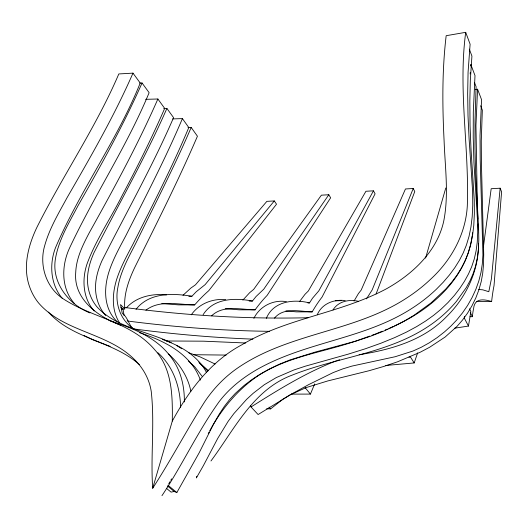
<?xml version="1.0" encoding="UTF-8"?>
<svg xmlns="http://www.w3.org/2000/svg" width="528" height="528" viewBox="0 0 528 528"><rect width="100%" height="100%" fill="white"/><g stroke="black" fill="none" stroke-linecap="round" stroke-linejoin="round"><path stroke-width="0.79" d="M478.592 243.764C478.573 271.405 465.762 298.023 446.101 317.117C423.185 340.652 390.581 349.767 359.106 354.743M475.187 89.569L477.569 89.206L475.952 125.473L477.418 209.253M470.197 73.973L470.296 72.389M470.699 66.053L470.798 64.469L475.002 75.57L473.306 112.127L473.22 137.425L473.939 162.367L477.503 220.691L477.728 232.287L477.253 242.095L476.104 250.859L474.283 258.931L471.682 266.746L468.508 273.913L464.567 281.12L459.888 288.262L454.549 295.225L447.935 302.603L440.755 309.467L433.62 315.335L425.634 321.037L416.645 326.608L406.448 332.099L394.64 337.623L380.912 343.226L365.35 348.777L348.289 354.123L305.25 366.208L293.839 370.003L276.316 377.56L264.304 384.714L253.235 393.254L246.543 399.432L233.871 413.615L228.083 421.436L217.741 438.392L203.326 465.755L196.363 477.926L196.799 476.335M152.691 488.261L172.293 421.093C188.899 390.542 210.573 361.409 241.923 344.758C286.816 317.968 340.705 313.328 386.555 288.737C412.553 274.164 436.96 251.552 443.672 221.43C448.998 194.931 445.064 167.713 444.107 140.996C442.339 105.923 442.015 70.633 446.173 35.706L465.703 32.327C458.014 90.149 469.352 148.091 467.306 205.946C465.696 234.135 451.341 260.159 430.795 279.074A125.063 93.41 -31.2 0 1 406.316 298.247C355.331 331.511 290.512 332.765 239.804 366.557C225.806 375.758 213.939 387.902 204.659 401.828C186.615 430.195 170.993 460.033 152.691 488.261C150.48 456.001 154.856 423.515 151.226 391.367C149.365 379.15 143.114 367.937 134.303 359.363C107.408 332.475 63.809 332.066 38.656 303.059A112.886 76.336 -40.3 0 1 29.832 287.417C22.42 267.564 28.103 245.857 36.854 227.449C62.839 175.586 95.905 127.4 118.826 73.94L132.977 73.141L140.224 83.035C117.071 140.507 79.82 190.978 55.486 247.751C49.13 264.403 50.49 284.618 62.41 298.498M483.358 247.295L491.179 188.714L500.148 188.206L491.423 278.771L488.809 291.707L482.75 289.819L478.619 289.489M472.098 235.95C466.739 278.018 431.455 309.461 394.482 325.868M472.316 234.346L472.527 232.742M454.648 328.178L468.468 326.066L470.851 311.533L469.471 308.807M464.541 316.371L464.27 318.001L468.468 326.066M425.594 258.086L445.784 187.994M385.77 365.475L414.19 362.941L417.641 352.869M376.075 294.004L414.757 191.552L413.233 188.509L405.458 188.965L361.172 290.096L358.446 293.542L354.037 301.059M413.233 188.509L372.174 289.912L366.478 298.868M291.311 394.112L310.424 394.093L314.675 383.922M172.702 118.912L182.411 118.602C165.469 158.605 145.365 197.175 125.723 235.897C119.5 247.645 112.946 259.354 108.88 272.072C103.963 287.608 103.607 306.478 114.959 319.394A73.016 51.949 -40.4 0 0 117.077 321.644M187.975 127.499L191.182 127.446C174.623 166.135 155.225 203.518 136.772 241.322C129.353 256.073 120.694 270.745 117.902 287.258C114.583 302.808 120.028 320.034 133.723 328.885M132.977 73.141C114.121 116.219 90.559 157.001 67.076 197.67C58.687 213.121 49.467 228.452 44.735 245.527C38.966 264.805 45.91 287.305 62.905 298.617C92.228 317.975 131.135 321.836 154.796 349.84C172.478 369.039 172.597 396.62 172.293 421.093M145.642 99.323L157.879 99C137.801 144.83 113.771 188.767 89.45 232.439C82.843 244.919 76.27 258.113 75.715 272.501C73.399 299.356 98.241 316.846 120.556 325.142M139.709 83.074L142.045 82.982C123.394 125.235 100.874 165.62 78.019 205.702C69.128 222.671 58.707 239.567 55.44 258.746C51.341 282.513 68.64 304.451 89.965 312.926M163.68 108.431L166.901 108.425C145.279 157.786 118.483 204.58 94.083 252.536C89.1 263.617 85.906 276.005 88.282 288.156A78.349 54.826 -40.3 0 0 97.574 307.547C117.044 327.789 146.843 331.069 171.204 342.745M266.35 318.325C273.359 301.224 293.614 298.802 309.474 302.933L312.49 298.247L318.859 290.803L373.454 190.826L365.93 191.268L308.339 290.981L304.966 294.36L299.416 301.726M317.269 314.767C321.776 303.772 333.914 299.02 345.173 300.59M208.256 433.627L209.022 432.181M253.869 318.384C259.637 306.346 273.2 299.462 286.348 301.633M167.647 486.103L174.194 491.476L176.847 492.545L199.28 452.588L213.536 424.129L219.08 414.388L224.413 406.303L229.535 399.709L235.264 393.459L244.121 385.46L251.79 379.652L259.875 374.365L269.168 369.118L279.18 364.294L289.747 360.01L315.394 352.018L356.03 341.081L370.273 336.349L382.8 331.478L394.099 326.383L404.428 321.004L413.932 315.328L431.006 302.914L445.606 289.212L451.73 282.15L457.004 275.075L461.413 268.046L464.977 261.109L468.145 253.235L470.666 244.754L472.553 235.528L473.781 225.35L474.355 213.833L474.256 200.013L471.016 149.398L470.045 125.618L469.847 100.709L470.316 80.342L471.926 56.087L469.333 49.137M168.749 483.806L169.97 481.688M170.782 480.269L171.593 478.856M209.788 430.729C221.318 409.504 237.092 390.284 257.024 376.451C287.588 356.037 325.281 352.084 359.218 339.867M161.957 495.673C182.351 465.069 197.782 431.363 219.278 401.504C229.277 388.41 242.372 378.015 256.562 369.778C305.349 341.708 364.69 339.121 412.15 308.213A123.486 93.053 -31.1 0 0 436.293 289.298L443.21 282.256L449.42 275.002L454.846 267.65L459.439 260.297L463.188 253.018L466.442 244.979L469.029 236.379L470.943 227.08L472.19 216.863L472.751 205.359L472.633 191.624L469.095 138.739L468.006 115.738L467.669 93.766L468.072 72.277L470.111 44.207L465.703 32.327M225.192 308.708L239.131 309.817L255.123 309.83A179.692 82.262 -81.8 0 1 267.175 295.337L330.647 197.795L328.805 194.746L263.762 289.186L256.093 296.472L252.404 301.059L249.176 301.105M210.962 460.97C234.221 429.7 253.209 389.426 292.301 375.078C336.95 357.225 387.321 353.621 428.142 326.515A104.821 81.134 -30.5 0 0 456.496 301.29L466.29 287.582L470.072 280.658L473.062 273.814L475.484 266.376L477.246 258.403L478.355 249.678L478.81 239.818L478.599 227.964L475.596 172.927L474.969 148.13L475.028 120.496L476.098 86.717L474.441 82.381M333.003 309.943C338.204 301.29 349.127 299.066 358.38 301.316M203.102 314.721C213.543 297.97 235.138 297.719 252.404 301.059M161.812 303.6L178.504 304.861L194.687 304.887A178.147 92.704 -77.6 0 1 208.765 290.697L276.514 204.204L274.309 200.937L205.128 284.618L196.225 291.753L191.915 296.241L188.833 296.287M191.281 314.807C198.898 303.818 212.546 298.333 225.687 299.633M242.887 300.056L249.685 292.677L253.691 289.364L321.394 195.175L328.805 194.746M274.468 318.127C283.892 306.86 299.633 311.612 312.2 311.87A182.747 71.564 -86.1 0 1 322.073 297.059L375.091 193.809L373.454 190.826M136.066 309.322C149.312 292.321 172.742 293.165 191.915 296.241M126.383 307.85C136.369 296.762 152.143 293.383 166.498 294.901M183.005 295.277L190.865 288.057L195.472 284.816L266.871 201.353L274.309 200.937M211.583 315.817C223.417 304.616 240.662 309.692 255.123 309.83M266.633 408.758L270.613 408.89L282.988 399.168L289.991 394.931L306.128 387.592L327.796 380.932L369.098 370.715L383.863 366.425L397.478 361.825L420.301 352.189L429.667 347.233L445.13 337.036L457.043 326.357L462.528 320.041L467.544 313.13L472.012 305.705L475.834 297.884L478.929 289.793L481.213 281.609L482.691 273.451L483.523 264.541L483.721 254.344L481.424 163.099L481.265 140.943L482.328 110.128L480.652 105.758M145.913 310.18C160.004 299.435 178.517 304.788 194.687 304.887M477.569 89.206L481.549 99.647L480.031 135.722L480.203 159.469L482.935 254.965L482.282 264.158L480.968 272.527L478.83 280.942L475.86 289.311L472.105 297.508L467.623 305.402L462.488 312.906L456.753 319.961L450.965 326.033L444.662 331.756L437.171 337.603L429.31 342.804L421.232 347.285L413.068 350.995L395.208 356.717L351.925 366.095L342.58 368.96L333.142 372.603L308.477 384.714L290.981 394.383L258.1 414.539L251.038 406.969C278.395 389.704 306.181 372.418 336.481 360.756M388.859 328.515L393.076 326.528M374.966 334.211L382.279 331.214M385.202 330.013L387.394 329.116M359.971 339.596L369.719 336.098M371.969 335.287L374.22 334.481M337.273 360.512L339.629 359.786M174.194 491.476L171.065 492.116L166.287 488.222M341.629 300.637L335.485 300.828M308.233 317.717C246.8 319.301 185.295 315.434 124.384 307.435M307.903 302.953L309.474 302.933M500.148 188.206L501.6 191.855L494.023 285.661A203.881 34.789 82.5 0 0 491.627 301.514L476.83 301.508M121.717 308.979L124.799 308.953C123.552 294.426 128.621 280.269 134.792 267.373C156.367 223.997 178.299 180.741 197.432 136.217L191.182 127.446M312.2 311.87L296.393 311.863L285.886 310.9M470.039 316.708L472.415 316.694A58.245 11.722 81.7 0 1 473.596 308.603C474.54 297.812 483.932 299.145 491.627 301.514M166.353 340.989L203.452 341.18L245.698 343.002M193.908 354.717L226.103 355.08M408.929 357.133L410.54 357.146L414.19 362.941M269.465 331.327C221.866 330.719 174.319 327.056 127.109 320.965M252.886 339.121C213.002 337.656 173.204 334.132 133.637 328.924M162.294 339.392C179.705 345.444 197.617 355.417 206.422 372.352M109.085 320.456C131.479 327.763 155.272 336.501 170.056 355.958C180.47 368.867 184.615 385.598 184.345 401.947M110.167 346.401L92.981 339.847L84.084 335.577M188.371 352.618L200.119 356.902L215.087 364.023M139.425 332.653C164.221 340.725 191.096 353.839 200.396 380.12M176.458 345.391L181.731 348.711M188.456 361.093L194.634 366.67L202.026 376.167M199.604 363.158L207.841 371.144M167.937 485.219L176.847 492.545M198.759 362.043L208.19 370.504M139.432 364.584C112.834 340.791 72.389 339.299 48.385 312.068M168.439 353.978C179.454 363.673 187.961 376.649 190.832 391.162M120.912 307.362L123.136 309.626L124.067 315.553M124.799 308.953L120.509 304.577L122.278 313.322C127.941 317.354 128.581 324.806 133.564 329.492M157.892 352.744C173.336 366.445 180.206 387.044 180.602 407.246M269.049 407.161L270.613 408.89M305.039 387.539L310.424 394.093M94.189 311.005C82.79 298.228 81.734 279.187 87.166 263.558C96.116 239.422 110.953 218.024 122.404 195.076C137.498 166.676 151.853 137.874 164.69 108.385L157.879 99M74.468 303.6C60.872 288.248 61.334 265.498 69.689 247.751C94.406 195.195 126.819 146.467 149.127 92.684L142.045 82.982M166.901 108.425L173.56 117.632C152.341 166.663 125.941 213.16 101.937 260.806C97.027 271.834 93.938 284.156 96.367 296.215A77.497 54.721 -40.3 0 0 105.692 315.533M182.411 118.602L188.793 127.532C172.154 167.284 152.354 205.616 133.023 244.094C126.892 255.763 120.443 267.392 116.47 280.025C112.279 293.938 111.368 310.127 119.533 322.826M470.276 312.49L472.415 316.694M250.463 405.438L251.038 406.969M477.556 212.527L477.873 219.1M478.104 224.03L478.375 229.786"/></g></svg>
